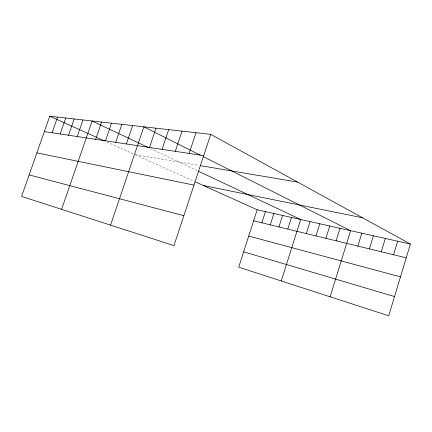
<?xml version="1.0" encoding="UTF-8"?>
<svg xmlns="http://www.w3.org/2000/svg" width="432" height="432" viewBox="0 0 432 432"><rect width="100%" height="100%" fill="white"/><g stroke="black" fill="none" stroke-linecap="round" stroke-linejoin="round"><path stroke-width="0.32" stroke-dasharray="2.16 1.62" d="M135.362 154.645L198.941 165.402M107.05 142.058L133.515 153.997M135.313 154.807L194.465 181.483M150.611 148.619L197.856 170.937"/><path stroke-width="0.65" d="M210.74 134.357L173.961 245.608L21.6 196.414L49.745 116.208L210.74 134.357L410.4 244.053L388.708 315.792L238.696 267.187L257.18 209.774L195.691 182.039M393.547 254.75L397.667 241.207M369.371 248.886L373.399 235.775M381.267 251.77L385.339 238.448M357.847 246.089L361.827 233.188M330.107 296.806L350.611 230.677L203.272 156.659M325.922 238.345L329.778 226.017M336.145 240.824L340.043 228.312M315.992 235.937L319.804 223.787M306.337 233.593L310.111 221.616M287.809 229.1L291.508 217.458M281.232 280.967L300.683 219.51L198.455 171.218M270.27 224.851L273.893 213.516M278.921 226.946L282.582 215.46M261.841 222.804L265.426 211.621M189.13 153.43L196.025 132.7M175.268 151.34L182.029 131.117M162.076 149.348L168.701 129.616M149.494 147.452L156.001 128.185M110.543 225.131L143.872 126.819L200.286 155.158M115.695 142.355L121.851 124.335M126.355 143.964L132.624 125.55M105.478 140.81L111.526 123.174M61.587 209.326L92.113 120.987L148.235 147.496M95.677 139.336L101.623 122.056M68.531 135.238L74.191 118.967M77.225 136.55L82.976 119.956M60.167 133.979L65.734 118.012M52.11 132.764L57.591 117.094M44.345 131.593L203.71 155.628M200.254 165.623L297.616 182.088M203.45 185.539L362.578 217.777M36.877 152.869L193.963 185.107M257.18 209.774L410.4 244.053M253.627 220.811L406.237 257.823M29.144 174.911L183.848 215.698M248.719 236.061L400.48 276.863M243.643 251.829L394.519 296.573M49.745 116.208L104.593 140.951"/></g></svg>
